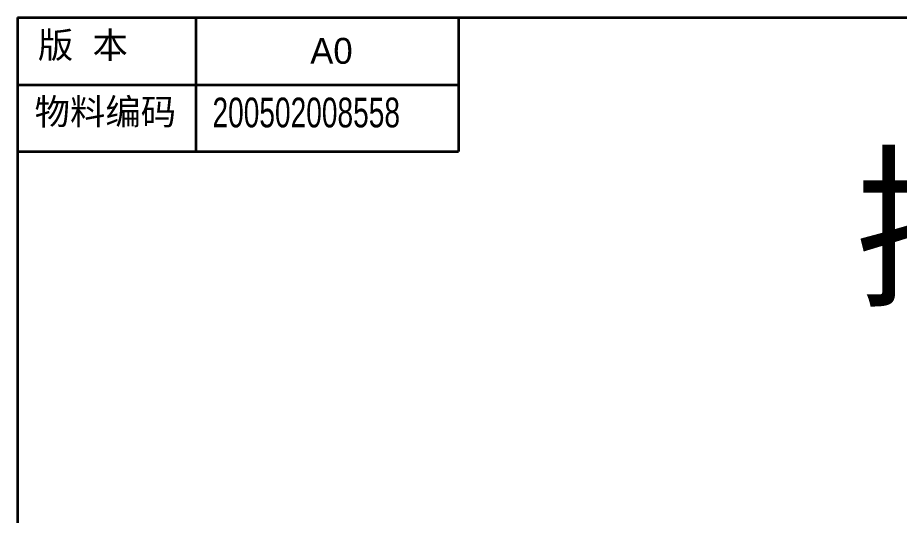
# Model space of a CAD drawing. Header units: millimetres. Extents: x -293 to 5666, y -3485 to 352.
# Drawn here: x 422.1 to 490.1, y -1002.3 to -963.9 of the extents above; entities that cross this region are included whole.
import ezdxf

# ---------------------------------------------------------------- set-up
doc = ezdxf.new("R2010")
doc.units = ezdxf.units.MM
doc.layers.get('0').update_dxf_attribs({"lineweight": 18})
doc.layers.add('FORMAT', color=7, linetype='Continuous', lineweight=35)
doc.layers.add('尺寸线层', color=3, linetype='Continuous', lineweight=18)
doc.styles.add('SLDTEXTSTYLE0', font='')
doc.styles.add('SLDTEXTSTYLE1', font='')
doc.styles.get("Standard").update_dxf_attribs({"font": ''})
doc.styles.get('SLDTEXTSTYLE0').set_extended_font_data('汉仪长仿宋体')
doc.styles.get('SLDTEXTSTYLE1').set_extended_font_data('汉仪长仿宋体')
doc.styles.get('Standard').set_extended_font_data('FangSong')

msp = doc.modelspace()

# ---------------------------------------------------------------- linework, layer by layer
at = {"color": 7, "linetype": 'Continuous', "lineweight": 25}
for p, q in [((435.8556, -963.9305), (422.1056, -963.9305)), ((422.1056, -963.9305), (422.1056, -969.1044)), ((435.8556, -963.9305), (435.8556, -969.1044)), ((435.8556, -969.1044), (422.1056, -969.1044))]:
    msp.add_line(p, q, dxfattribs=at)
at = {"color": 7, "linetype": 'Continuous', "lineweight": 35}
for p, q in [((422.1056, -963.9305), (699.1056, -963.9305)), ((422.1056, -963.9305), (422.1056, -1163.9305)), ((435.8556, -963.9305), (435.8556, -974.2496)), ((456.0987, -963.9305), (456.0987, -974.2496)), ((422.1056, -969.1044), (456.0987, -969.1044)), ((422.1056, -974.2496), (456.0987, -974.2496))]:
    msp.add_line(p, q, dxfattribs=at)

# ---------------------------------------------------------------- texts
at = {"color": 7, "linetype": 'Continuous', "lineweight": 35, "char_height": 2}
for s, insert, width, attachment_point, style in [(' 版  本', (422.9224, -965.0439), 24.189751, 1, 'SLDTEXTSTYLE0'), ('A0', (446.3007, -965.4905), 7.344298, 2, 'SLDTEXTSTYLE1'), ('物料编码', (423.4135, -970.1849), 26.865651, 1, 'SLDTEXTSTYLE0')]:
    msp.add_mtext(s, dxfattribs=dict(at, insert=insert, width=width, attachment_point=attachment_point, style=style))
at = {"layer": 'FORMAT', "insert": (437.127, -970.1), "char_height": 2, "attachment_point": 1, "style": 'SLDTEXTSTYLE0'}
msp.add_mtext('{\\f|b0|i0|c134|p49;\\H1.145833x;\\W0.707;200502008558 }', dxfattribs=at)
at = {"layer": '尺寸线层', "lineweight": 35, "insert": (554.7856, -980.8269), "char_height": 10, "width": 148.542964, "attachment_point": 5, "bg_fill": 2}
msp.add_mtext('{\\C1;插座电源短接线（红）}', dxfattribs=at)

doc.saveas('drawing.dxf')
